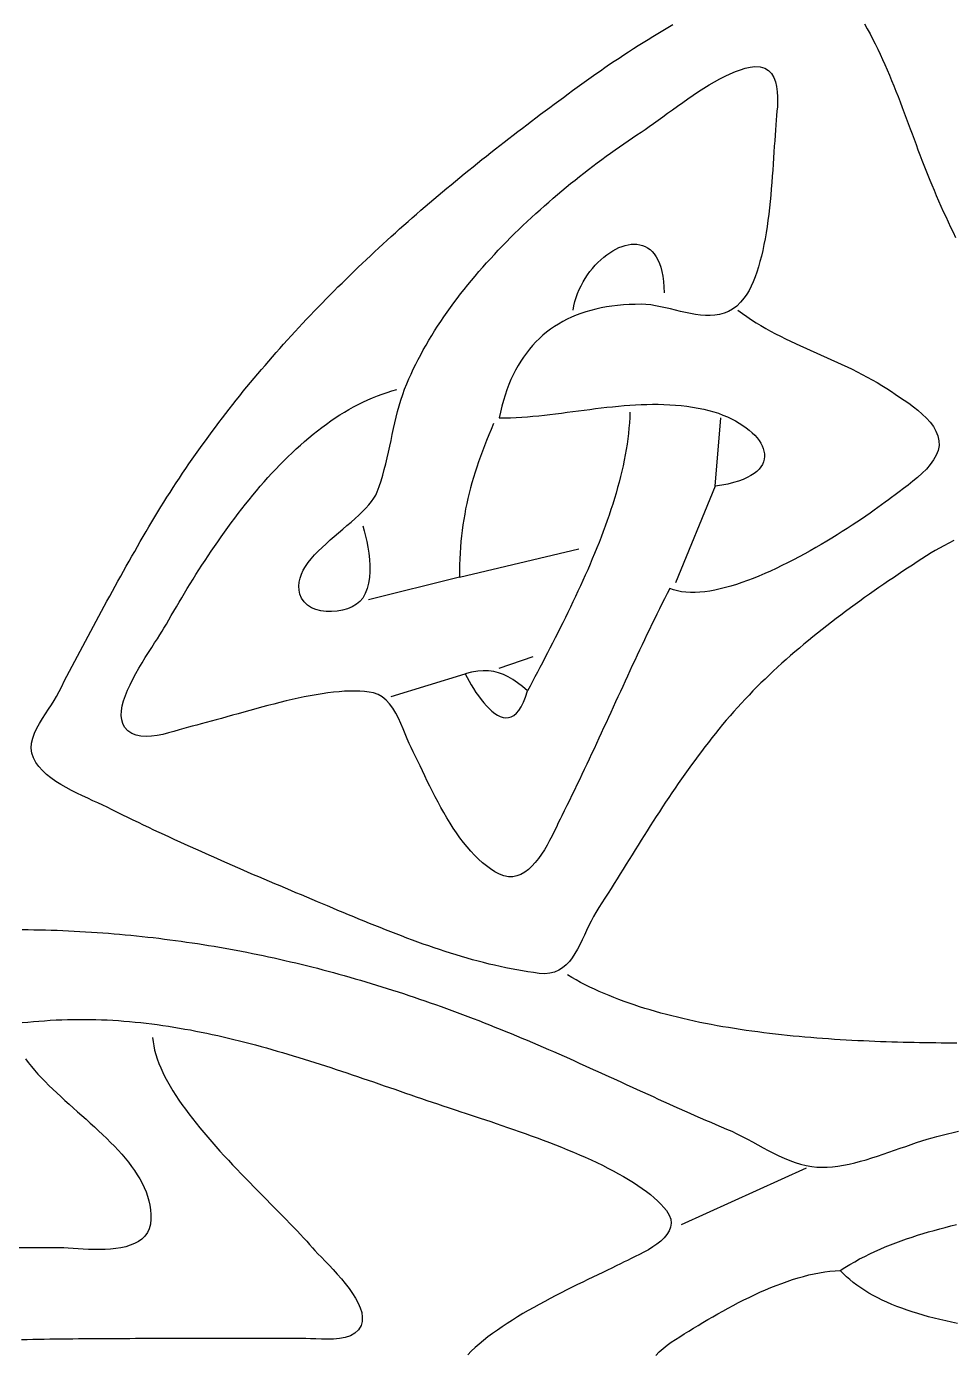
# Model space of a CAD drawing. Header units: millimetres. Extents: x 11 to 803, y 3 to 1113.
# Drawn here: x 152.3 to 315.4, y 724.3 to 957.8 of the extents above; entities that cross this region are included whole.
import ezdxf

# ---------------------------------------------------------------- set-up
doc = ezdxf.new("R2010")
doc.units = ezdxf.units.MM
doc.layers.add('0_0_0', color=3, linetype='Continuous')

msp = doc.modelspace()

# ---------------------------------------------------------------- linework, layer by layer
at = {"layer": '0_0_0'}
for points in [[(315.51, 867.35), (314.62, 866.9), (313.76, 866.45), (312.96, 866.01), (312.21, 865.59), (311.52, 865.17), (310.7, 864.65), (309.88, 864.12), (309.05, 863.58), (308.22, 863.04), (307.38, 862.49), (306.54, 861.94), (305.71, 861.38), (304.87, 860.82), (304.02, 860.25), (303.18, 859.67), (302.34, 859.09), (301.5, 858.5), (300.66, 857.91), (299.81, 857.32), (298.97, 856.71), (298.14, 856.11), (297.3, 855.49), (296.47, 854.88), (295.63, 854.25), (294.81, 853.63), (293.98, 852.99), (293.16, 852.36), (292.34, 851.72), (291.53, 851.07), (290.72, 850.42), (289.92, 849.77), (289.13, 849.11), (288.34, 848.44), (287.55, 847.78), (286.78, 847.1), (286.01, 846.43), (285.25, 845.75), (284.49, 845.06), (283.75, 844.38), (283.01, 843.69), (282.29, 842.99), (281.57, 842.29), (280.86, 841.59), (280.16, 840.88), (279.48, 840.17), (278.8, 839.46), (278.14, 838.74), (277.46, 838), (276.79, 837.25), (276.13, 836.49), (275.48, 835.73), (274.83, 834.96), (274.19, 834.19), (273.56, 833.41), (272.94, 832.63), (272.32, 831.84), (271.71, 831.05), (271.11, 830.26), (270.51, 829.46), (269.91, 828.66), (269.33, 827.86), (268.74, 827.05), (268.17, 826.24), (267.59, 825.42), (267.03, 824.6), (266.46, 823.78), (265.9, 822.96), (265.35, 822.13), (264.79, 821.31), (264.25, 820.48), (263.7, 819.64), (263.16, 818.81), (262.62, 817.97), (262.08, 817.13), (261.54, 816.29), (261.01, 815.45), (260.48, 814.61), (259.95, 813.77), (259.42, 812.92), (258.89, 812.07), (258.36, 811.23), (257.83, 810.38), (257.3, 809.53), (256.78, 808.69), (256.25, 807.84), (255.72, 806.99), (255.19, 806.14), (254.66, 805.3), (254.13, 804.45), (253.6, 803.61), (253.06, 802.76), (252.52, 801.92), (252.09, 801.18), (251.67, 800.4), (251.27, 799.59), (250.89, 798.75), (250.5, 797.91), (250.12, 797.07), (249.72, 796.24), (249.3, 795.43), (248.85, 794.66), (248.38, 793.94), (247.86, 793.27), (247.29, 792.68), (246.68, 792.16), (246, 791.74), (245.25, 791.42), (244.42, 791.22), (243.52, 791.14), (242.52, 791.19), (241.54, 791.32), (240.57, 791.47), (239.59, 791.62), (238.61, 791.8), (237.64, 791.98), (236.66, 792.18), (235.69, 792.38), (234.71, 792.61), (233.74, 792.84), (232.77, 793.08), (231.79, 793.33), (230.82, 793.6), (229.85, 793.87), (228.89, 794.16), (227.92, 794.45), (226.95, 794.75), (225.99, 795.06), (225.03, 795.37), (224.07, 795.7), (223.11, 796.03), (222.15, 796.36), (221.19, 796.71), (220.24, 797.06), (219.29, 797.41), (218.34, 797.77), (217.39, 798.13), (216.45, 798.5), (215.51, 798.87), (214.57, 799.24), (213.63, 799.61), (212.7, 799.99), (211.76, 800.37), (210.84, 800.75), (209.91, 801.14), (208.99, 801.52), (208.07, 801.9), (207.15, 802.28), (206.24, 802.67), (205.33, 803.05), (204.43, 803.43), (203.52, 803.8), (202.58, 804.2), (201.64, 804.59), (200.7, 804.99), (199.76, 805.38), (198.83, 805.78), (197.89, 806.17), (196.96, 806.57), (196.02, 806.96), (195.09, 807.36), (194.16, 807.76), (193.23, 808.16), (192.3, 808.55), (191.37, 808.95), (190.44, 809.36), (189.51, 809.76), (188.59, 810.16), (187.66, 810.57), (186.74, 810.97), (185.81, 811.38), (184.89, 811.79), (183.97, 812.2), (183.05, 812.61), (182.12, 813.03), (181.2, 813.44), (180.28, 813.86), (179.36, 814.28), (178.44, 814.7), (177.53, 815.13), (176.61, 815.55), (175.69, 815.98), (174.77, 816.41), (173.85, 816.85), (172.94, 817.28), (172.02, 817.72), (171.1, 818.16), (170.19, 818.61), (169.27, 819.05), (168.36, 819.51), (167.44, 819.96), (166.52, 820.42), (165.75, 820.79), (164.91, 821.18), (164.03, 821.58), (163.11, 822), (162.17, 822.44), (161.21, 822.9), (160.25, 823.38), (159.3, 823.88), (158.38, 824.42), (157.49, 824.98), (156.65, 825.57), (155.87, 826.2), (155.16, 826.87), (154.53, 827.57), (153.99, 828.31), (153.57, 829.1), (153.28, 829.95), (153.17, 830.82), (153.23, 831.7), (153.43, 832.57), (153.74, 833.45), (154.14, 834.32), (154.61, 835.18), (155.13, 836.03), (155.68, 836.86), (156.22, 837.67), (156.74, 838.45), (157.21, 839.2), (157.61, 839.92), (158.07, 840.8), (158.53, 841.69), (158.99, 842.58), (159.45, 843.47), (159.91, 844.36), (160.38, 845.24), (160.84, 846.13), (161.31, 847.01), (161.77, 847.9), (162.24, 848.78), (162.71, 849.67), (163.18, 850.55), (163.65, 851.43), (164.12, 852.31), (164.59, 853.19), (165.07, 854.07), (165.54, 854.95), (166.02, 855.83), (166.5, 856.71), (166.98, 857.59), (167.46, 858.46), (167.95, 859.34), (168.43, 860.21), (168.92, 861.09), (169.41, 861.96), (169.9, 862.83), (170.39, 863.71), (170.88, 864.58), (171.38, 865.45), (171.87, 866.31), (172.37, 867.18), (172.87, 868.05), (173.38, 868.92), (173.89, 869.79), (174.41, 870.66), (174.93, 871.53), (175.45, 872.4), (175.98, 873.26), (176.52, 874.11), (177.06, 874.97), (177.6, 875.82), (178.14, 876.66), (178.69, 877.5), (179.25, 878.34), (179.81, 879.18), (180.37, 880.01), (180.93, 880.83), (181.5, 881.66), (182.08, 882.48), (182.65, 883.3), (183.24, 884.11), (183.82, 884.92), (184.41, 885.73), (185, 886.53), (185.6, 887.33), (186.2, 888.13), (186.8, 888.92), (187.41, 889.71), (188.02, 890.49), (188.63, 891.28), (189.25, 892.06), (189.87, 892.83), (190.49, 893.61), (191.12, 894.38), (191.75, 895.15), (192.39, 895.91), (193.03, 896.67), (193.67, 897.43), (194.31, 898.18), (194.96, 898.93), (195.61, 899.68), (196.27, 900.43), (196.92, 901.17), (197.58, 901.91), (198.25, 902.65), (198.92, 903.38), (199.59, 904.11), (200.26, 904.84), (200.93, 905.57), (201.61, 906.29), (202.3, 907.01), (202.98, 907.73), (203.67, 908.44), (204.36, 909.15), (205.05, 909.86), (205.75, 910.57), (206.45, 911.27), (207.15, 911.97), (207.86, 912.67), (208.56, 913.36), (209.27, 914.06), (209.99, 914.75), (210.7, 915.43), (211.42, 916.12), (212.14, 916.8), (212.86, 917.48), (213.59, 918.16), (214.32, 918.84), (215.05, 919.51), (215.78, 920.18), (216.52, 920.85), (217.26, 921.51), (218, 922.18), (218.74, 922.84), (219.49, 923.5), (220.23, 924.16), (220.98, 924.81), (221.74, 925.46), (222.49, 926.11), (223.25, 926.76), (224.01, 927.41), (224.77, 928.05), (225.53, 928.7), (226.29, 929.34), (227.06, 929.97), (227.83, 930.61), (228.6, 931.24), (229.37, 931.88), (230.15, 932.51), (230.93, 933.13), (231.7, 933.76), (232.48, 934.39), (233.27, 935.01), (234.05, 935.63), (234.84, 936.25), (235.62, 936.87), (236.41, 937.48), (237.21, 938.1), (238, 938.71), (238.79, 939.32), (239.59, 939.93), (240.39, 940.53), (241.19, 941.14), (241.99, 941.74), (242.79, 942.35), (243.59, 942.95), (244.4, 943.55), (245.2, 944.14), (246.01, 944.74), (246.82, 945.33), (247.63, 945.93), (248.44, 946.52), (249.26, 947.11), (250.07, 947.7), (250.89, 948.29), (251.71, 948.87), (252.52, 949.46), (253.32, 950.03), (254.13, 950.59), (254.95, 951.15), (255.77, 951.71), (256.6, 952.26), (257.44, 952.82), (258.28, 953.37), (259.13, 953.91), (259.98, 954.45), (260.84, 954.99), (261.71, 955.53), (262.57, 956.06), (263.44, 956.59), (264.32, 957.11), (265.2, 957.63), (266.08, 958.15)], [(299.81, 958.27), (300.29, 957.4), (300.76, 956.52), (301.22, 955.64), (301.67, 954.74), (302.11, 953.84), (302.54, 952.93), (302.96, 952.01), (303.37, 951.09), (303.78, 950.16), (304.17, 949.23), (304.56, 948.29), (304.94, 947.35), (305.32, 946.41), (305.69, 945.47), (306.06, 944.53), (306.42, 943.58), (306.77, 942.64), (307.13, 941.7), (307.48, 940.76), (307.83, 939.82), (308.17, 938.89), (308.52, 937.96), (308.86, 937.04), (309.2, 936.12), (309.55, 935.21), (309.89, 934.3), (310.24, 933.41), (310.58, 932.52), (310.93, 931.64), (311.28, 930.77), (311.64, 929.92), (312.03, 928.99), (312.43, 928.06), (312.83, 927.13), (313.25, 926.21), (313.66, 925.28), (314.08, 924.36), (314.51, 923.43), (314.94, 922.51), (315.37, 921.59), (315.8, 920.66)], [(211.52, 869.92), (211.76, 869.07), (212, 868.15), (212.21, 867.18), (212.41, 866.16), (212.57, 865.11), (212.68, 864.04), (212.75, 862.97), (212.75, 861.91), (212.68, 860.87), (212.53, 859.87), (212.29, 858.92), (211.95, 858.04), (211.5, 857.23), (211.01, 856.65), (210.38, 856.14), (209.65, 855.71), (208.82, 855.36), (207.92, 855.1), (206.99, 854.92), (206.03, 854.84), (205.08, 854.86), (204.15, 854.98), (203.27, 855.2), (202.47, 855.54), (201.77, 855.98), (201.18, 856.55), (200.74, 857.23), (200.46, 857.94), (200.3, 858.65), (200.25, 859.35), (200.31, 860.05), (200.47, 860.74), (200.72, 861.43), (201.04, 862.12), (201.45, 862.8), (201.92, 863.48), (202.45, 864.15), (203.04, 864.82), (203.67, 865.48), (204.34, 866.14), (205.04, 866.8), (205.76, 867.45), (206.5, 868.09), (207.24, 868.73), (207.99, 869.36), (208.73, 869.99), (209.45, 870.61), (210.15, 871.22), (210.82, 871.83), (211.46, 872.44), (212.05, 873.03), (212.59, 873.62), (213.06, 874.21), (213.47, 874.79), (213.81, 875.36), (214.06, 875.92), (214.41, 876.89), (214.73, 877.87), (215.02, 878.86), (215.3, 879.87), (215.55, 880.88), (215.8, 881.9), (216.03, 882.93), (216.26, 883.95), (216.48, 884.98), (216.7, 886.01), (216.93, 887.04), (217.16, 888.06), (217.4, 889.07), (217.65, 890.08), (217.92, 891.07), (218.22, 892.06), (218.53, 893.03), (218.87, 893.98), (219.24, 894.92), (219.61, 895.78), (220, 896.64), (220.4, 897.5), (220.82, 898.36), (221.25, 899.21), (221.7, 900.06), (222.16, 900.91), (222.64, 901.75), (223.13, 902.59), (223.64, 903.42), (224.15, 904.25), (224.68, 905.08), (225.23, 905.91), (225.78, 906.72), (226.35, 907.54), (226.93, 908.35), (227.52, 909.16), (228.12, 909.96), (228.73, 910.75), (229.35, 911.55), (229.98, 912.33), (230.63, 913.12), (231.28, 913.89), (231.94, 914.67), (232.61, 915.43), (233.28, 916.2), (233.97, 916.95), (234.66, 917.7), (235.36, 918.45), (236.07, 919.19), (236.78, 919.92), (237.5, 920.65), (238.23, 921.37), (238.96, 922.09), (239.7, 922.8), (240.45, 923.5), (241.19, 924.2), (241.95, 924.89), (242.7, 925.57), (243.46, 926.25), (244.23, 926.92), (245, 927.58), (245.77, 928.24), (246.54, 928.89), (247.31, 929.53), (248.09, 930.16), (248.87, 930.79), (249.65, 931.41), (250.43, 932.02), (251.21, 932.63), (252, 933.22), (252.78, 933.81), (253.56, 934.39), (254.34, 934.97), (255.12, 935.53), (255.9, 936.09), (256.68, 936.63), (257.45, 937.17), (258.22, 937.7), (258.99, 938.23), (259.76, 938.74), (260.52, 939.24), (261.21, 939.7), (261.93, 940.21), (262.69, 940.74), (263.48, 941.32), (264.3, 941.91), (265.15, 942.53), (266.01, 943.16), (266.9, 943.8), (267.81, 944.45), (268.72, 945.09), (269.65, 945.73), (270.59, 946.35), (271.53, 946.95), (272.47, 947.53), (273.41, 948.08), (274.34, 948.6), (275.27, 949.07), (276.18, 949.5), (277.08, 949.88), (277.96, 950.19), (278.82, 950.45), (279.66, 950.63), (280.47, 950.74), (281.43, 950.73), (282.24, 950.5), (282.9, 950.09), (283.42, 949.53), (283.83, 948.85), (284.12, 948.07), (284.33, 947.22), (284.45, 946.33), (284.5, 945.42), (284.5, 944.54), (284.46, 943.69), (284.39, 942.92), (284.32, 942.15), (284.25, 941.34), (284.18, 940.48), (284.11, 939.59), (284.05, 938.67), (283.99, 937.71), (283.92, 936.72), (283.86, 935.71), (283.79, 934.67), (283.72, 933.61), (283.65, 932.54), (283.57, 931.45), (283.48, 930.35), (283.39, 929.24), (283.29, 928.13), (283.18, 927.02), (283.07, 925.9), (282.94, 924.79), (282.8, 923.69), (282.64, 922.6), (282.47, 921.52), (282.29, 920.46), (282.1, 919.42), (281.88, 918.39), (281.65, 917.4), (281.4, 916.43), (281.13, 915.49), (280.84, 914.59), (280.53, 913.73), (280.2, 912.9), (279.85, 912.12), (279.47, 911.38), (279.06, 910.7), (278.63, 910.06), (277.98, 909.27), (277.3, 908.62), (276.59, 908.08), (275.85, 907.66), (275.08, 907.35), (274.29, 907.13), (273.48, 906.99), (272.65, 906.93), (271.8, 906.94), (270.94, 907.01), (270.07, 907.12), (269.19, 907.28), (268.31, 907.46), (267.42, 907.66), (266.53, 907.88), (265.64, 908.1), (264.76, 908.31), (263.89, 908.5), (263.03, 908.67), (262.18, 908.8), (261.34, 908.89), (260.52, 908.92), (259.45, 908.91), (258.39, 908.88), (257.36, 908.82), (256.35, 908.72), (255.36, 908.61), (254.39, 908.46), (253.45, 908.28), (252.52, 908.08), (251.62, 907.85), (250.74, 907.59), (249.89, 907.31), (249.05, 906.99), (248.24, 906.65), (247.45, 906.28), (246.69, 905.88), (245.95, 905.45), (245.23, 905), (244.53, 904.52), (243.85, 904.01), (243.2, 903.47), (242.58, 902.9), (241.97, 902.3), (241.39, 901.68), (240.83, 901.03), (240.3, 900.35), (239.79, 899.64), (239.3, 898.9), (238.84, 898.14), (238.4, 897.34), (237.98, 896.52), (237.59, 895.67), (237.22, 894.79), (236.88, 893.88), (236.56, 892.95), (236.26, 891.98), (235.99, 890.99), (235.75, 889.97), (235.52, 888.92), (236.51, 888.93), (237.5, 888.96), (238.49, 889), (239.48, 889.07), (240.47, 889.14), (241.46, 889.23), (242.46, 889.32), (243.46, 889.43), (244.45, 889.54), (245.45, 889.66), (246.45, 889.79), (247.45, 889.92), (248.45, 890.05), (249.45, 890.18), (250.46, 890.31), (251.46, 890.44), (252.46, 890.57), (253.47, 890.69), (254.47, 890.8), (255.47, 890.91), (256.48, 891.01), (257.48, 891.1), (258.49, 891.17), (259.49, 891.24), (260.5, 891.29), (261.5, 891.32), (262.51, 891.33), (263.51, 891.33), (264.51, 891.31), (265.52, 891.26), (266.52, 891.19), (267.52, 891.1), (268.52, 890.98), (269.52, 890.84), (270.52, 890.66), (271.52, 890.46), (272.4, 890.25), (273.26, 890.01), (274.09, 889.74), (274.89, 889.44), (275.66, 889.12), (276.4, 888.77), (277.1, 888.41), (277.76, 888.03), (278.39, 887.62), (278.98, 887.21), (279.52, 886.78), (280.02, 886.33), (280.47, 885.88), (280.88, 885.42), (281.23, 884.95), (281.53, 884.48), (281.78, 884.01), (281.97, 883.53), (282.1, 883.06), (282.17, 882.59), (282.18, 882.12), (282.13, 881.66), (282.01, 881.21), (281.82, 880.76), (281.56, 880.33), (281.23, 879.92), (280.83, 879.52), (280.35, 879.13), (279.79, 878.77), (279.15, 878.43), (278.43, 878.11), (277.62, 877.81), (276.73, 877.54), (275.75, 877.3), (274.68, 877.09), (273.52, 876.92), (274.52, 888.92)], [(248.52, 907.92), (248.66, 908.66), (248.84, 909.4), (249.06, 910.12), (249.31, 910.83), (249.6, 911.52), (249.92, 912.19), (250.27, 912.85), (250.65, 913.48), (251.06, 914.1), (251.48, 914.68), (251.93, 915.25), (252.4, 915.78), (252.89, 916.29), (253.39, 916.77), (253.9, 917.21), (254.43, 917.62), (254.96, 917.99), (255.5, 918.33), (256.04, 918.63), (256.58, 918.89), (257.13, 919.1), (257.67, 919.27), (258.2, 919.4), (258.73, 919.48), (259.25, 919.5), (259.76, 919.48), (260.25, 919.41), (260.73, 919.28), (261.19, 919.1), (261.63, 918.86), (262.05, 918.56), (262.44, 918.2), (262.81, 917.78), (263.14, 917.29), (263.45, 916.74), (263.72, 916.13), (263.96, 915.44), (264.15, 914.68), (264.31, 913.85), (264.43, 912.95), (264.5, 911.97), (264.52, 910.92)], [(277.52, 907.92), (278.3, 907.32), (279.1, 906.76), (279.91, 906.21), (280.73, 905.68), (281.56, 905.17), (282.41, 904.68), (283.26, 904.2), (284.13, 903.74), (285, 903.29), (285.88, 902.85), (286.77, 902.42), (287.67, 902), (288.56, 901.59), (289.47, 901.18), (290.37, 900.77), (291.28, 900.37), (292.19, 899.97), (293.1, 899.56), (294.01, 899.16), (294.92, 898.75), (295.82, 898.33), (296.72, 897.91), (297.62, 897.48), (298.51, 897.04), (299.4, 896.59), (300.28, 896.13), (301.15, 895.65), (302.01, 895.16), (302.86, 894.65), (303.7, 894.12), (304.52, 893.57), (305.21, 893.11), (305.96, 892.61), (306.75, 892.08), (307.57, 891.51), (308.39, 890.9), (309.19, 890.27), (309.96, 889.6), (310.69, 888.9), (311.34, 888.16), (311.91, 887.4), (312.37, 886.6), (312.7, 885.77), (312.89, 884.92), (312.91, 884.05), (312.74, 883.19), (312.41, 882.35), (311.94, 881.53), (311.36, 880.72), (310.68, 879.94), (309.93, 879.19), (309.13, 878.47), (308.3, 877.78), (307.47, 877.12), (306.65, 876.51), (305.87, 875.94), (305.16, 875.41), (304.52, 874.93), (303.99, 874.52), (303.41, 874.09), (302.8, 873.64), (302.15, 873.17), (301.47, 872.68), (300.76, 872.18), (300.01, 871.66), (299.24, 871.13), (298.43, 870.59), (297.61, 870.05), (296.75, 869.49), (295.88, 868.93), (294.98, 868.37), (294.07, 867.8), (293.14, 867.24), (292.19, 866.68), (291.23, 866.12), (290.25, 865.57), (289.27, 865.02), (288.28, 864.48), (287.28, 863.96), (286.27, 863.44), (285.26, 862.94), (284.25, 862.45), (283.24, 861.99), (282.23, 861.54), (281.22, 861.11), (280.22, 860.7), (279.22, 860.32), (278.23, 859.97), (277.25, 859.64), (276.28, 859.34), (275.33, 859.07), (274.39, 858.84), (273.47, 858.64), (272.56, 858.47), (271.68, 858.35), (270.82, 858.26), (269.98, 858.22), (269.16, 858.22), (268.37, 858.26), (267.61, 858.35), (266.89, 858.49), (266.19, 858.68), (265.52, 858.92), (265.07, 858.02), (264.61, 857.12), (264.16, 856.22), (263.71, 855.32), (263.27, 854.42), (262.83, 853.51), (262.39, 852.61), (261.95, 851.7), (261.51, 850.8), (261.08, 849.89), (260.65, 848.98), (260.22, 848.07), (259.79, 847.16), (259.37, 846.25), (258.94, 845.34), (258.52, 844.43), (258.09, 843.51), (257.67, 842.6), (257.25, 841.69), (256.83, 840.77), (256.41, 839.86), (255.99, 838.95), (255.57, 838.03), (255.15, 837.12), (254.73, 836.2), (254.31, 835.29), (253.89, 834.37), (253.47, 833.46), (253.04, 832.55), (252.62, 831.63), (252.2, 830.72), (251.77, 829.81), (251.35, 828.9), (250.92, 827.99), (250.49, 827.07), (250.06, 826.16), (249.62, 825.25), (249.19, 824.35), (248.75, 823.44), (248.31, 822.53), (247.87, 821.63), (247.42, 820.72), (246.97, 819.82), (246.52, 818.92), (246.23, 818.32), (245.92, 817.66), (245.58, 816.94), (245.21, 816.17), (244.81, 815.38), (244.39, 814.56), (243.94, 813.74), (243.46, 812.93), (242.96, 812.14), (242.42, 811.39), (241.86, 810.68), (241.28, 810.03), (240.66, 809.46), (240.01, 808.98), (239.34, 808.6), (238.64, 808.33), (237.91, 808.19), (237.15, 808.19), (236.36, 808.35), (235.54, 808.67), (234.76, 809.08), (234.01, 809.56), (233.27, 810.09), (232.55, 810.67), (231.85, 811.3), (231.17, 811.98), (230.5, 812.69), (229.86, 813.45), (229.23, 814.23), (228.61, 815.05), (228.02, 815.9), (227.44, 816.76), (226.87, 817.65), (226.32, 818.55), (225.79, 819.47), (225.26, 820.4), (224.76, 821.33), (224.27, 822.26), (223.79, 823.19), (223.32, 824.12), (222.87, 825.03), (222.43, 825.94), (222, 826.83), (221.58, 827.7), (221.18, 828.55), (220.78, 829.37), (220.4, 830.16), (220.02, 830.92), (219.68, 831.65), (219.34, 832.46), (218.98, 833.33), (218.6, 834.24), (218.2, 835.17), (217.77, 836.09), (217.3, 836.99), (216.79, 837.83), (216.23, 838.6), (215.62, 839.28), (214.94, 839.85), (214.2, 840.28), (213.38, 840.54), (212.62, 840.68), (211.81, 840.78), (210.98, 840.84), (210.11, 840.87), (209.21, 840.86), (208.28, 840.82), (207.33, 840.76), (206.35, 840.66), (205.36, 840.54), (204.34, 840.39), (203.31, 840.23), (202.27, 840.04), (201.21, 839.83), (200.15, 839.61), (199.08, 839.37), (198.01, 839.12), (196.93, 838.86), (195.86, 838.59), (194.79, 838.31), (193.72, 838.03), (192.67, 837.75), (191.62, 837.46), (190.59, 837.17), (189.57, 836.88), (188.58, 836.6), (187.6, 836.33), (186.64, 836.06), (185.71, 835.8), (184.81, 835.55), (183.94, 835.32), (183.1, 835.1), (182.29, 834.89), (181.52, 834.71), (180.83, 834.53), (180.04, 834.3), (179.18, 834.04), (178.26, 833.76), (177.3, 833.5), (176.31, 833.25), (175.32, 833.06), (174.34, 832.92), (173.38, 832.87), (172.47, 832.92), (171.62, 833.09), (170.85, 833.4), (170.17, 833.87), (169.61, 834.52), (169.28, 835.14), (169.09, 835.82), (169.02, 836.58), (169.06, 837.38), (169.2, 838.24), (169.43, 839.13), (169.74, 840.06), (170.12, 841.01), (170.56, 841.98), (171.04, 842.95), (171.56, 843.93), (172.11, 844.89), (172.68, 845.84), (173.25, 846.77), (173.82, 847.67), (174.37, 848.52), (174.89, 849.33), (175.38, 850.08), (175.82, 850.76), (176.21, 851.38), (176.52, 851.92), (176.95, 852.66), (177.37, 853.41), (177.81, 854.17), (178.26, 854.94), (178.72, 855.71), (179.18, 856.5), (179.66, 857.29), (180.14, 858.09), (180.63, 858.9), (181.13, 859.71), (181.64, 860.53), (182.15, 861.35), (182.68, 862.17), (183.21, 863), (183.75, 863.83), (184.3, 864.66), (184.85, 865.49), (185.42, 866.32), (185.99, 867.15), (186.57, 867.99), (187.16, 868.82), (187.76, 869.64), (188.37, 870.47), (188.98, 871.29), (189.6, 872.11), (190.23, 872.92), (190.86, 873.73), (191.51, 874.53), (192.16, 875.33), (192.81, 876.12), (193.48, 876.9), (194.15, 877.67), (194.83, 878.44), (195.52, 879.19), (196.22, 879.93), (196.92, 880.67), (197.63, 881.39), (198.34, 882.1), (199.07, 882.8), (199.8, 883.48), (200.53, 884.15), (201.28, 884.81), (202.03, 885.45), (202.79, 886.07), (203.55, 886.68), (204.32, 887.27), (205.1, 887.85), (205.88, 888.4), (206.67, 888.94), (207.47, 889.46), (208.27, 889.95), (209.08, 890.43), (209.9, 890.89), (210.72, 891.32), (211.55, 891.73), (212.39, 892.12), (213.23, 892.48), (214.08, 892.82), (214.93, 893.13), (215.79, 893.42), (216.65, 893.68), (217.52, 893.92)], [(258.52, 889.92), (258.49, 889), (258.43, 888.07), (258.35, 887.14), (258.26, 886.21), (258.14, 885.27), (258.01, 884.32), (257.86, 883.38), (257.69, 882.43), (257.51, 881.47), (257.31, 880.52), (257.09, 879.56), (256.86, 878.6), (256.61, 877.64), (256.35, 876.67), (256.08, 875.71), (255.79, 874.74), (255.49, 873.77), (255.18, 872.81), (254.85, 871.84), (254.52, 870.87), (254.17, 869.9), (253.82, 868.94), (253.45, 867.97), (253.08, 867.01), (252.69, 866.05), (252.3, 865.09), (251.9, 864.13), (251.5, 863.17), (251.09, 862.22), (250.67, 861.27), (250.24, 860.32), (249.81, 859.38), (249.38, 858.44), (248.94, 857.5), (248.5, 856.57), (248.06, 855.64), (247.61, 854.72), (247.16, 853.81), (246.71, 852.9), (246.26, 851.99), (245.81, 851.1), (245.35, 850.21), (244.9, 849.32), (244.45, 848.44), (244, 847.57), (243.56, 846.71), (243.11, 845.86), (242.67, 845.01), (242.23, 844.17), (241.8, 843.35), (241.37, 842.53), (240.94, 841.72), (240.52, 840.92), (239.62, 841.66), (238.76, 842.32), (237.91, 842.89), (237.08, 843.38), (236.26, 843.78), (235.42, 844.09), (234.56, 844.31), (233.66, 844.43), (232.72, 844.45), (231.73, 844.38), (230.67, 844.2), (229.52, 843.92), (229.86, 843.27), (230.22, 842.62), (230.61, 841.96), (231.01, 841.3), (231.43, 840.64), (231.87, 840.01), (232.32, 839.39), (232.79, 838.81), (233.26, 838.27), (233.75, 837.77), (234.23, 837.33), (234.73, 836.94), (235.22, 836.63), (235.71, 836.39), (236.2, 836.23), (236.69, 836.17), (237.17, 836.2), (237.64, 836.34), (238.1, 836.59), (238.55, 836.97), (238.98, 837.47), (239.4, 838.11), (239.8, 838.89), (240.17, 839.82), (240.52, 840.92)], [(234.52, 887.92), (234.1, 886.92), (233.69, 885.94), (233.3, 884.98), (232.92, 884.02), (232.56, 883.08), (232.21, 882.14), (231.88, 881.21), (231.56, 880.28), (231.27, 879.36), (230.98, 878.44), (230.72, 877.52), (230.46, 876.61), (230.23, 875.69), (230.01, 874.77), (229.8, 873.85), (229.61, 872.92), (229.44, 871.98), (229.28, 871.04), (229.13, 870.09), (229.01, 869.13), (228.89, 868.16), (228.79, 867.17), (228.71, 866.17), (228.64, 865.16), (228.59, 864.12), (228.55, 863.07), (228.53, 862.01), (228.52, 860.92), (249.52, 865.92)], [(273.52, 876.92), (266.52, 859.92)], [(228.52, 860.92), (212.52, 856.92)], [(235.52, 844.92), (241.52, 846.92)], [(216.52, 839.92), (229.52, 843.92)], [(151.58, 798.91), (152.61, 798.89), (153.64, 798.88), (154.66, 798.86), (155.68, 798.83), (156.69, 798.8), (157.71, 798.77), (158.72, 798.73), (159.73, 798.68), (160.74, 798.63), (161.75, 798.58), (162.75, 798.52), (163.75, 798.46), (164.75, 798.39), (165.75, 798.32), (166.75, 798.25), (167.74, 798.17), (168.73, 798.08), (169.73, 797.99), (170.71, 797.9), (171.7, 797.8), (172.69, 797.7), (173.67, 797.59), (174.65, 797.48), (175.63, 797.36), (176.61, 797.24), (177.59, 797.11), (178.56, 796.98), (179.54, 796.85), (180.51, 796.71), (181.48, 796.57), (182.45, 796.42), (183.42, 796.27), (184.39, 796.11), (185.35, 795.95), (186.32, 795.79), (187.28, 795.62), (188.25, 795.44), (189.21, 795.26), (190.17, 795.08), (191.13, 794.9), (192.09, 794.7), (193.04, 794.51), (194, 794.31), (194.95, 794.1), (195.91, 793.9), (196.86, 793.68), (197.82, 793.47), (198.77, 793.25), (199.72, 793.02), (200.67, 792.79), (201.62, 792.56), (202.57, 792.32), (203.52, 792.08), (204.47, 791.83), (205.42, 791.58), (206.36, 791.32), (207.31, 791.06), (208.26, 790.8), (209.21, 790.53), (210.15, 790.26), (211.1, 789.98), (212.04, 789.7), (212.99, 789.42), (213.93, 789.13), (214.88, 788.84), (215.82, 788.54), (216.77, 788.24), (217.71, 787.94), (218.66, 787.63), (219.6, 787.31), (220.55, 787), (221.49, 786.67), (222.44, 786.35), (223.38, 786.02), (224.33, 785.69), (225.28, 785.35), (226.22, 785.01), (227.17, 784.66), (228.12, 784.31), (229.06, 783.96), (230.01, 783.6), (230.96, 783.24), (231.91, 782.87), (232.86, 782.5), (233.81, 782.13), (234.76, 781.75), (235.71, 781.37), (236.66, 780.98), (237.62, 780.59), (238.57, 780.2), (239.52, 779.8), (240.45, 779.41), (241.38, 779.02), (242.31, 778.62), (243.24, 778.22), (244.17, 777.82), (245.09, 777.42), (246.01, 777.01), (246.94, 776.6), (247.86, 776.19), (248.78, 775.78), (249.7, 775.36), (250.62, 774.95), (251.54, 774.53), (252.46, 774.11), (253.38, 773.7), (254.3, 773.28), (255.22, 772.86), (256.14, 772.44), (257.06, 772.02), (257.98, 771.6), (258.9, 771.18), (259.82, 770.76), (260.74, 770.34), (261.66, 769.92), (262.58, 769.5), (263.5, 769.08), (264.42, 768.66), (265.34, 768.25), (266.26, 767.83), (267.18, 767.42), (268.1, 767.01), (269.03, 766.6), (269.95, 766.19), (270.88, 765.79), (271.81, 765.39), (272.73, 764.99), (273.66, 764.59), (274.59, 764.2), (275.52, 763.8), (276.44, 763.4), (277.35, 762.97), (278.26, 762.5), (279.18, 762.02), (280.09, 761.52), (281.01, 761.02), (281.94, 760.52), (282.86, 760.02), (283.8, 759.54), (284.74, 759.09), (285.68, 758.66), (286.63, 758.27), (287.59, 757.92), (288.56, 757.62), (289.54, 757.38), (290.52, 757.2), (291.4, 757.1), (292.3, 757.07), (293.22, 757.09), (294.16, 757.16), (295.12, 757.28), (296.09, 757.44), (297.07, 757.63), (298.07, 757.86), (299.07, 758.12), (300.07, 758.41), (301.08, 758.72), (302.09, 759.04), (303.09, 759.37), (304.1, 759.72), (305.09, 760.06), (306.08, 760.41), (307.05, 760.75), (308.01, 761.09), (308.96, 761.41), (309.88, 761.71), (310.79, 761.99), (311.67, 762.25), (312.52, 762.48), (313.47, 762.71), (314.41, 762.94), (315.37, 763.18), (316.33, 763.4)], [(316.01, 778.92), (315.1, 778.93), (314.19, 778.93), (313.26, 778.94), (312.33, 778.95), (311.39, 778.96), (310.45, 778.98), (309.49, 778.99), (308.53, 779.01), (307.56, 779.03), (306.59, 779.05), (305.61, 779.08), (304.62, 779.11), (303.63, 779.14), (302.63, 779.17), (301.62, 779.21), (300.62, 779.25), (299.6, 779.3), (298.59, 779.35), (297.57, 779.4), (296.54, 779.46), (295.52, 779.52), (294.49, 779.58), (293.46, 779.65), (292.42, 779.72), (291.39, 779.8), (290.35, 779.89), (289.31, 779.97), (288.27, 780.07), (287.24, 780.17), (286.2, 780.27), (285.16, 780.38), (284.12, 780.5), (283.08, 780.62), (282.05, 780.74), (281.01, 780.88), (279.98, 781.02), (278.95, 781.16), (277.92, 781.31), (276.89, 781.47), (275.87, 781.64), (274.85, 781.81), (273.84, 781.99), (272.83, 782.18), (271.82, 782.37), (270.82, 782.57), (269.82, 782.78), (268.83, 783), (267.85, 783.23), (266.87, 783.46), (265.9, 783.7), (264.93, 783.95), (263.97, 784.21), (263.02, 784.48), (262.08, 784.75), (261.14, 785.04), (260.21, 785.33), (259.29, 785.63), (258.38, 785.94), (257.48, 786.27), (256.59, 786.6), (255.71, 786.94), (254.84, 787.29), (253.98, 787.65), (253.13, 788.02), (252.3, 788.4), (251.47, 788.79), (250.66, 789.2), (249.85, 789.61), (249.06, 790.03), (248.29, 790.47), (247.52, 790.92)], [(151.58, 782.55), (152.57, 782.63), (153.56, 782.71), (154.54, 782.78), (155.52, 782.86), (156.53, 782.93), (157.54, 782.99), (158.55, 783.03), (159.55, 783.07), (160.56, 783.09), (161.56, 783.1), (162.55, 783.1), (163.55, 783.09), (164.54, 783.07), (165.54, 783.04), (166.53, 782.99), (167.52, 782.94), (168.5, 782.88), (169.49, 782.8), (170.47, 782.72), (171.45, 782.63), (172.43, 782.53), (173.41, 782.42), (174.38, 782.3), (175.36, 782.17), (176.33, 782.03), (177.3, 781.89), (178.27, 781.73), (179.24, 781.57), (180.21, 781.4), (181.17, 781.23), (182.14, 781.04), (183.1, 780.85), (184.06, 780.66), (185.02, 780.45), (185.98, 780.24), (186.94, 780.02), (187.89, 779.8), (188.85, 779.57), (189.8, 779.33), (190.76, 779.09), (191.71, 778.84), (192.66, 778.59), (193.61, 778.33), (194.56, 778.07), (195.51, 777.8), (196.45, 777.53), (197.4, 777.25), (198.35, 776.97), (199.29, 776.69), (200.24, 776.4), (201.18, 776.11), (202.12, 775.81), (203.07, 775.52), (204.01, 775.21), (204.95, 774.91), (205.89, 774.6), (206.83, 774.29), (207.77, 773.98), (208.71, 773.67), (209.65, 773.35), (210.59, 773.04), (211.53, 772.72), (212.46, 772.4), (213.4, 772.08), (214.34, 771.76), (215.28, 771.43), (216.21, 771.11), (217.15, 770.79), (218.09, 770.46), (219.03, 770.14), (219.96, 769.82), (220.9, 769.49), (221.84, 769.17), (222.77, 768.85), (223.71, 768.53), (224.65, 768.21), (225.59, 767.89), (226.52, 767.58), (227.22, 767.34), (227.96, 767.1), (228.74, 766.84), (229.55, 766.58), (230.39, 766.3), (231.26, 766.02), (232.16, 765.72), (233.08, 765.41), (234.03, 765.1), (235, 764.77), (235.99, 764.44), (237, 764.1), (238.02, 763.74), (239.05, 763.38), (240.1, 763.01), (241.15, 762.63), (242.21, 762.24), (243.28, 761.84), (244.34, 761.44), (245.41, 761.02), (246.47, 760.6), (247.53, 760.17), (248.58, 759.73), (249.63, 759.28), (250.66, 758.83), (251.68, 758.36), (252.69, 757.89), (253.67, 757.42), (254.64, 756.93), (255.59, 756.44), (256.51, 755.94), (257.41, 755.43), (258.28, 754.92), (259.12, 754.4), (259.92, 753.88), (260.69, 753.34), (261.43, 752.8), (262.12, 752.26), (262.78, 751.71), (263.39, 751.15), (263.95, 750.59), (264.47, 750.02), (264.94, 749.44), (265.43, 748.67), (265.7, 747.93), (265.78, 747.22), (265.68, 746.53), (265.43, 745.88), (265.04, 745.25), (264.54, 744.65), (263.94, 744.09), (263.26, 743.55), (262.53, 743.05), (261.77, 742.57), (260.98, 742.13), (260.2, 741.72), (259.45, 741.35), (258.74, 741), (258.09, 740.69), (257.52, 740.42), (256.83, 740.07), (256.1, 739.71), (255.34, 739.34), (254.55, 738.96), (253.73, 738.57), (252.88, 738.16), (252.01, 737.74), (251.12, 737.31), (250.21, 736.87), (249.28, 736.42), (248.34, 735.95), (247.39, 735.48), (246.43, 734.99), (245.47, 734.5), (244.5, 733.99), (243.53, 733.48), (242.56, 732.95), (241.6, 732.42), (240.64, 731.87), (239.69, 731.32), (238.76, 730.76), (237.84, 730.19), (236.93, 729.61), (236.05, 729.02), (235.19, 728.42), (234.35, 727.82), (233.54, 727.21), (232.75, 726.59), (232, 725.97), (231.29, 725.34), (230.61, 724.7), (229.97, 724.05)], [(174.52, 779.92), (174.6, 779.17), (174.73, 778.42), (174.89, 777.67), (175.1, 776.9), (175.35, 776.13), (175.64, 775.34), (175.96, 774.56), (176.32, 773.76), (176.71, 772.97), (177.14, 772.16), (177.6, 771.35), (178.08, 770.54), (178.6, 769.73), (179.14, 768.91), (179.7, 768.09), (180.29, 767.27), (180.9, 766.45), (181.53, 765.63), (182.18, 764.81), (182.85, 763.99), (183.53, 763.17), (184.22, 762.35), (184.93, 761.53), (185.65, 760.72), (186.38, 759.91), (187.11, 759.11), (187.86, 758.3), (188.6, 757.51), (189.35, 756.72), (190.11, 755.93), (190.86, 755.16), (191.61, 754.38), (192.36, 753.62), (193.1, 752.87), (193.84, 752.12), (194.56, 751.39), (195.29, 750.66), (195.99, 749.94), (196.69, 749.24), (197.38, 748.55), (198.04, 747.86), (198.7, 747.2), (199.33, 746.54), (199.94, 745.9), (200.53, 745.27), (201.1, 744.66), (201.65, 744.06), (202.16, 743.48), (202.66, 742.92), (203.1, 742.42), (203.63, 741.85), (204.23, 741.23), (204.88, 740.55), (205.57, 739.83), (206.29, 739.07), (207.02, 738.27), (207.74, 737.45), (208.44, 736.6), (209.1, 735.75), (209.71, 734.89), (210.25, 734.02), (210.71, 733.17), (211.07, 732.33), (211.32, 731.51), (211.43, 730.71), (211.41, 729.95), (211.22, 729.23), (210.77, 728.46), (210.13, 727.87), (209.33, 727.43), (208.42, 727.13), (207.41, 726.94), (206.36, 726.84), (205.28, 726.81), (204.23, 726.82), (203.23, 726.86), (202.32, 726.9), (201.52, 726.92), (171.52, 726.92), (170.52, 726.91), (169.51, 726.91), (168.51, 726.91), (167.5, 726.91), (166.49, 726.9), (165.49, 726.9), (164.48, 726.89), (163.48, 726.88), (162.48, 726.87), (161.47, 726.86), (160.47, 726.85), (159.46, 726.84), (158.46, 726.83), (157.46, 726.81), (156.45, 726.8), (155.45, 726.78), (154.45, 726.77), (153.45, 726.75), (152.44, 726.73), (151.44, 726.71)], [(152.16, 776.17), (152.66, 775.49), (153.2, 774.81), (153.76, 774.14), (154.36, 773.48), (154.98, 772.81), (155.62, 772.15), (156.29, 771.48), (156.97, 770.82), (157.67, 770.16), (158.38, 769.5), (159.11, 768.84), (159.84, 768.18), (160.58, 767.52), (161.33, 766.85), (162.07, 766.19), (162.82, 765.52), (163.56, 764.85), (164.3, 764.18), (165.02, 763.51), (165.74, 762.83), (166.45, 762.14), (167.14, 761.46), (167.81, 760.77), (168.47, 760.07), (169.1, 759.37), (169.7, 758.66), (170.28, 757.95), (170.83, 757.23), (171.35, 756.5), (171.83, 755.77), (172.28, 755.02), (172.68, 754.27), (173.05, 753.51), (173.37, 752.75), (173.65, 751.97), (173.87, 751.18), (174.05, 750.39), (174.17, 749.58), (174.24, 748.76), (174.24, 747.93), (174.15, 747.05), (173.94, 746.26), (173.61, 745.57), (173.18, 744.97), (172.66, 744.45), (172.05, 744.01), (171.36, 743.64), (170.61, 743.34), (169.8, 743.1), (168.94, 742.91), (168.04, 742.77), (167.11, 742.68), (166.16, 742.63), (165.19, 742.6), (164.23, 742.61), (163.27, 742.63), (162.33, 742.67), (161.41, 742.72), (160.53, 742.78), (159.69, 742.83), (158.9, 742.87), (158.18, 742.9), (157.52, 742.92), (103.52, 742.92)], [(289.52, 756.92), (267.52, 746.92)], [(316.14, 729.59), (315.11, 729.8), (314.08, 730.03), (313.07, 730.27), (312.07, 730.51), (311.08, 730.77), (310.11, 731.05), (309.15, 731.33), (308.2, 731.63), (307.28, 731.94), (306.37, 732.26), (305.48, 732.6), (304.6, 732.95), (303.75, 733.32), (302.93, 733.7), (302.12, 734.09), (301.34, 734.5), (300.58, 734.93), (299.85, 735.37), (299.14, 735.83), (298.46, 736.3), (297.81, 736.79), (297.2, 737.3), (296.61, 737.82), (296.05, 738.36), (295.52, 738.92), (296.36, 739.45), (297.21, 739.97), (298.07, 740.46), (298.94, 740.94), (299.83, 741.4), (300.72, 741.84), (301.62, 742.26), (302.53, 742.67), (303.45, 743.06), (304.38, 743.43), (305.31, 743.8), (306.26, 744.14), (307.21, 744.48), (308.16, 744.8), (309.13, 745.11), (310.09, 745.41), (311.07, 745.7), (312.04, 745.97), (313.03, 746.24), (314.01, 746.5), (315, 746.75), (315.99, 746.99)], [(263.07, 723.93), (263.68, 724.58), (264.35, 725.19), (265.05, 725.76), (265.78, 726.29), (266.53, 726.79), (267.29, 727.26), (268.07, 727.75), (268.86, 728.24), (269.68, 728.74), (270.51, 729.24), (271.35, 729.75), (272.21, 730.26), (273.09, 730.77), (273.97, 731.27), (274.87, 731.77), (275.78, 732.27), (276.7, 732.76), (277.63, 733.25), (278.56, 733.72), (279.5, 734.18), (280.45, 734.63), (281.4, 735.07), (282.35, 735.49), (283.31, 735.9), (284.27, 736.28), (285.23, 736.65), (286.19, 736.99), (287.14, 737.31), (288.1, 737.61), (289.05, 737.88), (289.99, 738.12), (290.94, 738.34), (291.87, 738.52), (292.8, 738.67), (293.72, 738.79), (294.63, 738.87), (295.52, 738.92)]]:
    msp.add_lwpolyline(points, dxfattribs=at)

doc.saveas('drawing.dxf')
